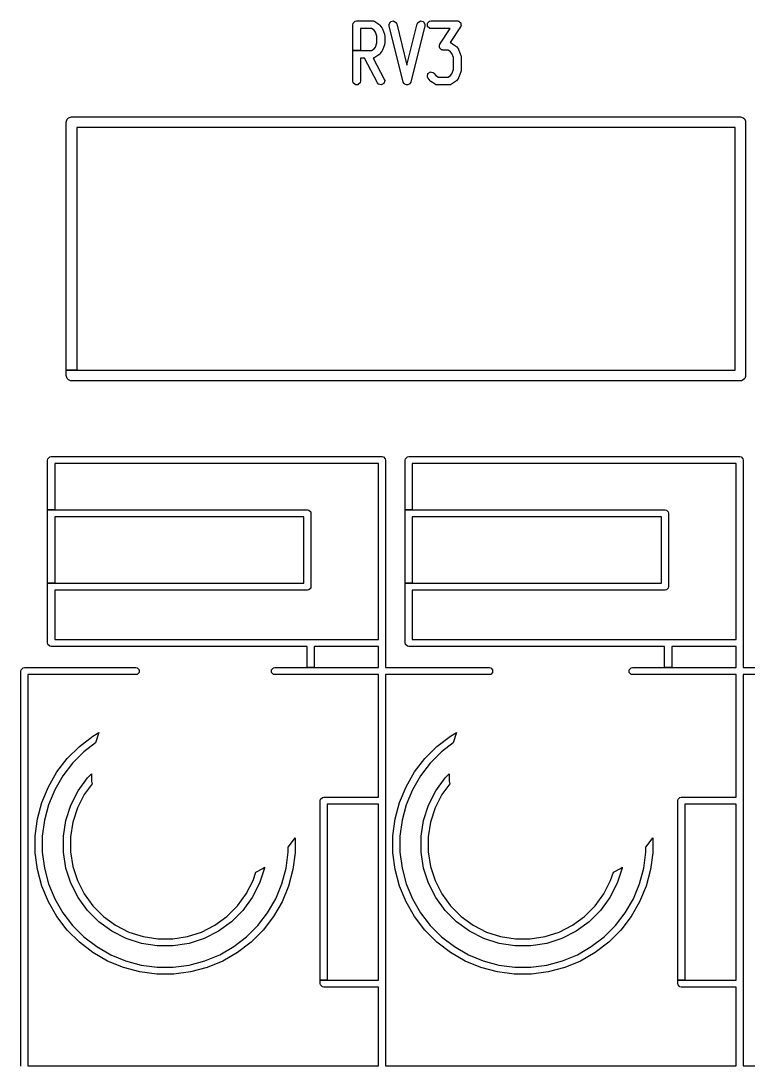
# Model space of a CAD drawing. Header units: millimetres. Extents: x 0 to 98, y 0 to 67.8.
# Drawn here: x 25.53 to 35.86, y 10.64 to 25.49 of the extents above; entities that cross this region are included whole.
import ezdxf

# ---------------------------------------------------------------- set-up
doc = ezdxf.new("R2010")
doc.units = ezdxf.units.MM
doc.layers.add('Edge.Cuts', color=254, linetype='CONTINUOUS', true_color=0xd0d2cd)

msp = doc.modelspace()

# ---------------------------------------------------------------- linework, layer by layer
at = {"layer": 'Edge.Cuts', "linetype": 'CONTINUOUS'}
for p, q in [((30.245, 25.435105), (30.245096, 25.43608)), ((30.245, 25.071058), (30.245, 25.435105)), ((30.245096, 25.43608), (30.248902, 25.455214)), ((30.248902, 25.455214), (30.25027, 25.457775)), ((30.25027, 25.457775), (30.27733, 25.484835)), ((30.27733, 25.484835), (30.279891, 25.486203)), ((30.279891, 25.486203), (30.299025, 25.490009)), ((30.299025, 25.490009), (30.3, 25.490105)), ((30.3, 25.490105), (30.528571, 25.490105)), ((30.528571, 25.490105), (30.529546, 25.490009)), ((30.529546, 25.490009), (30.535817, 25.488763)), ((30.535817, 25.488763), (30.537295, 25.489057)), ((30.537295, 25.489057), (30.540182, 25.488776)), ((30.540182, 25.488776), (30.544304, 25.487075)), ((30.544304, 25.487075), (30.548681, 25.486203)), ((30.548681, 25.486203), (30.551241, 25.484835)), ((30.551241, 25.484835), (30.552307, 25.483769)), ((30.552307, 25.483769), (30.558215, 25.481329)), ((30.558215, 25.481329), (30.559079, 25.480868)), ((30.559079, 25.480868), (30.616222, 25.442773)), ((30.616222, 25.442773), (30.616981, 25.442152)), ((30.616981, 25.442152), (30.622861, 25.436284)), ((30.622861, 25.436284), (30.629052, 25.430733)), ((30.629052, 25.430733), (30.629714, 25.43001)), ((30.629714, 25.43001), (30.658285, 25.391915)), ((30.759836, 25.442221), (30.760543, 25.445036)), ((30.760784, 25.422735), (30.759836, 25.442221)), ((30.760543, 25.445036), (30.780232, 25.477851)), ((30.760927, 25.421765), (30.760784, 25.422735)), ((30.960927, 24.621765), (30.760927, 25.421765)), ((30.780232, 25.477851), (30.783306, 25.48013)), ((30.783306, 25.48013), (30.820431, 25.489411)), ((30.820431, 25.489411), (30.824216, 25.488847)), ((30.824216, 25.488847), (30.857031, 25.469158)), ((30.857031, 25.469158), (30.85898, 25.467007)), ((30.85898, 25.467007), (30.867313, 25.449368)), ((30.867313, 25.449368), (30.867643, 25.448445)), ((30.867643, 25.448445), (31.014285, 24.861877)), ((31.014285, 24.861877), (31.160927, 25.448445)), ((31.267643, 25.421765), (31.067643, 24.621765)), ((31.160927, 25.448445), (31.161257, 25.449368)), ((31.161257, 25.449368), (31.16959, 25.467007)), ((31.16959, 25.467007), (31.171539, 25.469158)), ((31.171539, 25.469158), (31.204354, 25.488847)), ((31.204354, 25.488847), (31.208139, 25.489411)), ((31.208139, 25.489411), (31.245264, 25.48013)), ((31.245264, 25.48013), (31.248338, 25.477852)), ((31.248338, 25.477852), (31.248338, 25.477851)), ((31.248338, 25.477851), (31.268027, 25.445036)), ((31.267786, 25.422735), (31.267643, 25.421765)), ((31.268734, 25.442221), (31.267786, 25.422735)), ((31.268027, 25.445036), (31.268734, 25.442221)), ((31.305949, 25.454239), (31.307413, 25.457775)), ((31.305949, 25.415971), (31.305949, 25.454239)), ((31.307413, 25.412435), (31.305949, 25.415971)), ((31.307413, 25.457775), (31.334473, 25.484835)), ((31.334473, 25.385375), (31.307413, 25.412435)), ((31.334473, 25.484835), (31.337034, 25.486203)), ((31.337034, 25.486203), (31.356168, 25.490009)), ((31.356168, 25.490009), (31.357143, 25.490105)), ((31.357143, 25.490105), (31.728571, 25.490105)), ((31.774553, 25.404929), (31.628792, 25.182819)), ((31.728571, 25.490105), (31.729546, 25.490009)), ((31.729546, 25.490009), (31.735492, 25.488827)), ((31.735492, 25.488827), (31.736903, 25.489119)), ((31.736903, 25.489119), (31.740662, 25.488404)), ((31.740662, 25.488404), (31.741986, 25.487536)), ((31.741986, 25.487536), (31.748681, 25.486203)), ((31.748681, 25.486203), (31.751241, 25.484835)), ((31.751241, 25.484835), (31.761057, 25.475019)), ((31.761057, 25.475019), (31.772656, 25.467407)), ((31.772656, 25.467407), (31.774809, 25.464243)), ((31.775008, 25.405797), (31.774553, 25.404929)), ((31.774809, 25.464243), (31.775588, 25.460488)), ((31.77728, 25.411415), (31.775008, 25.405797)), ((31.775588, 25.460488), (31.778301, 25.457775)), ((31.7783, 25.412434), (31.77728, 25.411415)), ((31.778301, 25.412435), (31.7783, 25.412434)), ((31.778301, 25.457775), (31.779765, 25.454239)), ((31.779765, 25.415971), (31.778301, 25.412435)), ((31.779765, 25.454239), (31.779765, 25.440362)), ((31.779765, 25.440362), (31.782585, 25.426773)), ((31.782324, 25.423882), (31.779765, 25.417557)), ((31.779765, 25.417557), (31.779765, 25.415971)), ((31.782585, 25.426773), (31.782324, 25.423882)), ((30.511919, 25.380105), (30.355, 25.380105)), ((30.355, 25.380105), (30.355, 25.071058)), ((30.547366, 25.356474), (30.511919, 25.380105)), ((30.565555, 25.332223), (30.547366, 25.356474)), ((30.587857, 25.272751), (30.565555, 25.332223)), ((30.587857, 25.178414), (30.587857, 25.272751)), ((30.658285, 25.391915), (30.658794, 25.391077)), ((30.658794, 25.391077), (30.661753, 25.384906)), ((30.661753, 25.384906), (30.66535, 25.379106)), ((30.66535, 25.379106), (30.665783, 25.378227)), ((30.665783, 25.378227), (30.694355, 25.302037)), ((30.694355, 25.302037), (30.694607, 25.301089)), ((30.694607, 25.301089), (30.696032, 25.292389)), ((30.696032, 25.292389), (30.697761, 25.2837)), ((30.697761, 25.2837), (30.697857, 25.282724)), ((30.697857, 25.282724), (30.697857, 25.168439)), ((31.337034, 25.384007), (31.334473, 25.385375)), ((31.356168, 25.380201), (31.337034, 25.384007)), ((31.357143, 25.380105), (31.356168, 25.380201)), ((31.626693, 25.380105), (31.357143, 25.380105)), ((31.482589, 25.160519), (31.626693, 25.380105)), ((30.547367, 25.094692), (30.565555, 25.118942)), ((30.565555, 25.118942), (30.587857, 25.178414)), ((30.694355, 25.149126), (30.665783, 25.072936)), ((30.694607, 25.150074), (30.694355, 25.149126)), ((30.696032, 25.158776), (30.694607, 25.150074)), ((30.697761, 25.167463), (30.696032, 25.158776)), ((30.697857, 25.168439), (30.697761, 25.167463)), ((31.474557, 25.138675), (31.474818, 25.141566)), ((31.477377, 25.125088), (31.474557, 25.138675)), ((31.474818, 25.141566), (31.477377, 25.147893)), ((31.477377, 25.149477), (31.47884, 25.153012)), ((31.477377, 25.147893), (31.477377, 25.149477)), ((31.477377, 25.111209), (31.477377, 25.125088)), ((31.478841, 25.107673), (31.477377, 25.111209)), ((31.47884, 25.153012), (31.47986, 25.154033)), ((31.481552, 25.104962), (31.478841, 25.107673)), ((31.47986, 25.154033), (31.482134, 25.159652)), ((31.482333, 25.101204), (31.481552, 25.104962)), ((31.482134, 25.159652), (31.482589, 25.160519)), ((31.484486, 25.098041), (31.482333, 25.101204)), ((31.628792, 25.182819), (31.630019, 25.182313)), ((31.630019, 25.182313), (31.634396, 25.181441)), ((31.634396, 25.181441), (31.636956, 25.180073)), ((31.636956, 25.180073), (31.638022, 25.179007)), ((31.638022, 25.179007), (31.64393, 25.176567)), ((31.64393, 25.176567), (31.644794, 25.176106)), ((31.644794, 25.176106), (31.701937, 25.138011)), ((31.701937, 25.138011), (31.702696, 25.13739)), ((31.702696, 25.13739), (31.708576, 25.131522)), ((31.708576, 25.131522), (31.714767, 25.125971)), ((31.714767, 25.125971), (31.715429, 25.125248)), ((31.715429, 25.125248), (31.744, 25.087153)), ((30.245, 24.635105), (30.245, 25.071058)), ((30.245, 25.071058), (30.355, 25.071058)), ((30.355, 25.071058), (30.245, 25.071058)), ((30.355, 25.071058), (30.511918, 25.071058)), ((30.409613, 24.961058), (30.355, 24.961058)), ((30.355, 24.961058), (30.355, 24.635105)), ((30.59416, 24.609539), (30.409613, 24.961058)), ((30.511918, 25.071058), (30.547367, 25.094692)), ((30.535816, 24.962402), (30.533398, 24.961921)), ((30.533398, 24.961921), (30.691554, 24.66067)), ((30.537293, 24.962106), (30.535816, 24.962402)), ((30.540183, 24.962388), (30.537293, 24.962106)), ((30.544302, 24.96409), (30.540183, 24.962388)), ((30.54868, 24.96496), (30.544302, 24.96409)), ((30.551242, 24.966329), (30.54868, 24.96496)), ((30.552306, 24.967395), (30.551242, 24.966329)), ((30.558214, 24.969833), (30.552306, 24.967395)), ((30.559079, 24.970295), (30.558214, 24.969833)), ((30.616222, 25.00839), (30.559079, 24.970295)), ((30.616981, 25.009011), (30.616222, 25.00839)), ((30.62287, 25.01489), (30.616981, 25.009011)), ((30.629051, 25.02043), (30.62287, 25.01489)), ((30.629714, 25.021153), (30.629051, 25.02043)), ((30.658285, 25.059248), (30.629714, 25.021153)), ((30.658794, 25.060087), (30.658285, 25.059248)), ((30.661749, 25.066252), (30.658794, 25.060087)), ((30.66535, 25.072056), (30.661749, 25.066252)), ((30.665783, 25.072936), (30.66535, 25.072056)), ((31.496083, 25.090431), (31.484486, 25.098041)), ((31.505901, 25.080613), (31.496083, 25.090431)), ((31.508462, 25.079245), (31.505901, 25.080613)), ((31.515156, 25.077914), (31.508462, 25.079245)), ((31.51648, 25.077045), (31.515156, 25.077914)), ((31.516481, 25.077044), (31.51648, 25.077045)), ((31.520241, 25.07633), (31.516481, 25.077044)), ((31.521647, 25.076623), (31.520241, 25.07633)), ((31.527595, 25.075439), (31.521647, 25.076623)), ((31.528571, 25.075343), (31.527595, 25.075439)), ((31.597634, 25.075343), (31.528571, 25.075343)), ((31.63308, 25.051713), (31.597634, 25.075343)), ((31.651266, 25.027463), (31.63308, 25.051713)), ((31.673571, 24.967987), (31.651266, 25.027463)), ((31.673571, 24.797461), (31.673571, 24.967987)), ((31.744, 25.087153), (31.744508, 25.086315)), ((31.744508, 25.086315), (31.747461, 25.080156)), ((31.747461, 25.080156), (31.751066, 25.074344)), ((31.751066, 25.074344), (31.751499, 25.073465)), ((31.751499, 25.073465), (31.78007, 24.997274)), ((31.78007, 24.997274), (31.780322, 24.996326)), ((31.780322, 24.996326), (31.781749, 24.987614)), ((31.781749, 24.987614), (31.783475, 24.978938)), ((31.783475, 24.978938), (31.783571, 24.977962)), ((31.783571, 24.977962), (31.783571, 24.787486)), ((30.691554, 24.66067), (30.691922, 24.659762)), ((30.691922, 24.659762), (30.697446, 24.641052)), ((31.303757, 24.699595), (31.30917, 24.737479)), ((31.304199, 24.696726), (31.303757, 24.699595)), ((31.312634, 24.679135), (31.304199, 24.696726)), ((31.30917, 24.737479), (31.31112, 24.740772)), ((31.31112, 24.740772), (31.341735, 24.763732)), ((31.313142, 24.678297), (31.312634, 24.679135)), ((31.341713, 24.640201), (31.313142, 24.678297)), ((31.341735, 24.763732), (31.345442, 24.764682)), ((31.345442, 24.764682), (31.383326, 24.759269)), ((31.383326, 24.759269), (31.385957, 24.758042)), ((31.385957, 24.758042), (31.400482, 24.745018)), ((31.400482, 24.745018), (31.401144, 24.744295)), ((31.401144, 24.744295), (31.42406, 24.713739)), ((31.42406, 24.713739), (31.45951, 24.690105)), ((31.45951, 24.690105), (31.597633, 24.690105)), ((31.597633, 24.690105), (31.63308, 24.713739)), ((31.63308, 24.713739), (31.651268, 24.737988)), ((31.651268, 24.737988), (31.673571, 24.797461)), ((31.744, 24.678296), (31.71543, 24.640201)), ((31.744509, 24.679134), (31.744, 24.678296)), ((31.747465, 24.6853), (31.744509, 24.679134)), ((31.751066, 24.691104), (31.747465, 24.6853)), ((31.751499, 24.691984), (31.751066, 24.691104)), ((31.78007, 24.768174), (31.751499, 24.691984)), ((31.780322, 24.769122), (31.78007, 24.768174)), ((31.781749, 24.777836), (31.780322, 24.769122)), ((31.783475, 24.78651), (31.781749, 24.777836)), ((31.783571, 24.787486), (31.783475, 24.78651)), ((30.245096, 24.63413), (30.245, 24.635105)), ((30.248902, 24.614996), (30.245096, 24.63413)), ((30.25027, 24.612435), (30.248902, 24.614996)), ((30.27733, 24.585375), (30.25027, 24.612435)), ((30.280866, 24.583911), (30.27733, 24.585375)), ((30.319134, 24.583911), (30.280866, 24.583911)), ((30.32267, 24.585375), (30.319134, 24.583911)), ((30.34973, 24.612435), (30.32267, 24.585375)), ((30.351098, 24.614996), (30.34973, 24.612435)), ((30.354904, 24.63413), (30.351098, 24.614996)), ((30.355, 24.635105), (30.354904, 24.63413)), ((30.594699, 24.60872), (30.59416, 24.609539)), ((30.606963, 24.593548), (30.594699, 24.60872)), ((30.609364, 24.591917), (30.606963, 24.593548)), ((30.645901, 24.580537), (30.609364, 24.591917)), ((30.649712, 24.580884), (30.645901, 24.580537)), ((30.683595, 24.598672), (30.649712, 24.580884)), ((30.686045, 24.601612), (30.683595, 24.598672)), ((30.697425, 24.638149), (30.686045, 24.601612)), ((30.697446, 24.641052), (30.697425, 24.638149)), ((30.961257, 24.620842), (30.960927, 24.621765)), ((30.96959, 24.603203), (30.961257, 24.620842)), ((30.971539, 24.601052), (30.96959, 24.603203)), ((30.976972, 24.597793), (30.971539, 24.601052)), ((30.980232, 24.592359), (30.976972, 24.597793)), ((30.980232, 24.592358), (30.980232, 24.592359)), ((30.983307, 24.59008), (30.980232, 24.592358)), ((30.994479, 24.587288), (30.983307, 24.59008)), ((31.004353, 24.581363), (30.994479, 24.587288)), ((31.004354, 24.581362), (31.004353, 24.581363)), ((31.008139, 24.580799), (31.004354, 24.581362)), ((31.014285, 24.582336), (31.008139, 24.580799)), ((31.020431, 24.580799), (31.014285, 24.582336)), ((31.020432, 24.580799), (31.020431, 24.580799)), ((31.024217, 24.581363), (31.020432, 24.580799)), ((31.034089, 24.587288), (31.024217, 24.581363)), ((31.045263, 24.59008), (31.034089, 24.587288)), ((31.045264, 24.59008), (31.045263, 24.59008)), ((31.048338, 24.592359), (31.045264, 24.59008)), ((31.051597, 24.597793), (31.048338, 24.592359)), ((31.057031, 24.601052), (31.051597, 24.597793)), ((31.05898, 24.603203), (31.057031, 24.601052)), ((31.067313, 24.620842), (31.05898, 24.603203)), ((31.067643, 24.621765), (31.067313, 24.620842)), ((31.342375, 24.639478), (31.341713, 24.640201)), ((31.348568, 24.633926), (31.342375, 24.639478)), ((31.354447, 24.628058), (31.348568, 24.633926)), ((31.355206, 24.627437), (31.354447, 24.628058)), ((31.412349, 24.589342), (31.355206, 24.627437)), ((31.413214, 24.58888), (31.412349, 24.589342)), ((31.41912, 24.586442), (31.413214, 24.58888)), ((31.420187, 24.585375), (31.41912, 24.586442)), ((31.422747, 24.584007), (31.420187, 24.585375)), ((31.427122, 24.583137), (31.422747, 24.584007)), ((31.431246, 24.581434), (31.427122, 24.583137)), ((31.434135, 24.581153), (31.431246, 24.581434)), ((31.43561, 24.581449), (31.434135, 24.581153)), ((31.441881, 24.580201), (31.43561, 24.581449)), ((31.442857, 24.580105), (31.441881, 24.580201)), ((31.614286, 24.580105), (31.442857, 24.580105)), ((31.615262, 24.580201), (31.614286, 24.580105)), ((31.621531, 24.581449), (31.615262, 24.580201)), ((31.623008, 24.581153), (31.621531, 24.581449)), ((31.625898, 24.581435), (31.623008, 24.581153)), ((31.630017, 24.583137), (31.625898, 24.581435)), ((31.634395, 24.584007), (31.630017, 24.583137)), ((31.636957, 24.585376), (31.634395, 24.584007)), ((31.638021, 24.586442), (31.636957, 24.585376)), ((31.643929, 24.58888), (31.638021, 24.586442)), ((31.644794, 24.589342), (31.643929, 24.58888)), ((31.701937, 24.627437), (31.644794, 24.589342)), ((31.702696, 24.628058), (31.701937, 24.627437)), ((31.708573, 24.633926), (31.702696, 24.628058)), ((31.714768, 24.639478), (31.708573, 24.633926)), ((31.71543, 24.640201), (31.714768, 24.639478)), ((26.175, 24.05), (26.176441, 24.064632)), ((26.176441, 24.064632), (26.18764, 24.091668)), ((26.18764, 24.091668), (26.208332, 24.11236)), ((26.208332, 24.11236), (26.235368, 24.123559)), ((26.235368, 24.123559), (26.25, 24.125)), ((26.25, 24.125), (35.75, 24.125)), ((35.75, 24.125), (35.764632, 24.123559)), ((35.764632, 24.123559), (35.791668, 24.11236)), ((35.791668, 24.11236), (35.81236, 24.091668)), ((35.81236, 24.091668), (35.823559, 24.064632)), ((35.823559, 24.064632), (35.825, 24.05)), ((26.175, 20.525), (26.175, 24.05)), ((35.675, 23.975), (26.325, 23.975)), ((26.325, 23.975), (26.325, 20.525)), ((35.675, 20.525), (35.675, 23.975)), ((35.825, 24.05), (35.825, 20.45)), ((26.175, 20.45), (26.175, 20.525)), ((26.175, 20.525), (26.325, 20.525)), ((26.325, 20.525), (26.175, 20.525)), ((26.325, 20.525), (35.675, 20.525)), ((26.176441, 20.435368), (26.175, 20.45)), ((26.18764, 20.408332), (26.176441, 20.435368)), ((26.208332, 20.38764), (26.18764, 20.408332)), ((26.235368, 20.376441), (26.208332, 20.38764)), ((26.25, 20.375), (26.235368, 20.376441)), ((35.75, 20.375), (26.25, 20.375)), ((35.764632, 20.376441), (35.75, 20.375)), ((35.791668, 20.38764), (35.764632, 20.376441)), ((35.81236, 20.408332), (35.791668, 20.38764)), ((35.823559, 20.435368), (35.81236, 20.408332)), ((35.825, 20.45), (35.823559, 20.435368)), ((25.91, 19.25), (25.913806, 19.269134)), ((25.91, 18.541011), (25.91, 19.25)), ((25.913806, 19.269134), (25.940866, 19.296194)), ((25.940866, 19.296194), (25.96, 19.3)), ((25.96, 19.3), (30.66, 19.3)), ((30.61, 19.2), (26.01, 19.2)), ((26.01, 19.2), (26.01, 18.541011)), ((30.61, 16.7), (30.61, 19.2)), ((30.66, 19.3), (30.679134, 19.296194)), ((30.679134, 19.296194), (30.706194, 19.269134)), ((30.706194, 19.269134), (30.71, 19.25)), ((30.71, 19.25), (30.71, 16.3)), ((30.99, 19.25), (30.993806, 19.269134)), ((30.99, 18.541011), (30.99, 19.25)), ((30.993806, 19.269134), (31.020866, 19.296194)), ((31.020866, 19.296194), (31.04, 19.3)), ((31.04, 19.3), (35.74, 19.3)), ((35.69, 19.2), (31.09, 19.2)), ((31.09, 19.2), (31.09, 18.541011)), ((35.69, 16.7), (35.69, 19.2)), ((35.74, 19.3), (35.759134, 19.296194)), ((35.759134, 19.296194), (35.786194, 19.269134)), ((35.786194, 19.269134), (35.79, 19.25)), ((35.79, 19.25), (35.79, 16.3)), ((25.91, 17.498011), (25.91, 18.541011)), ((25.91, 18.541011), (26.01, 18.541011)), ((26.01, 18.541011), (25.91, 18.541011)), ((26.01, 18.541011), (26.02, 18.543)), ((26.02, 18.443), (26.01, 18.44499)), ((26.01, 18.44499), (26.01, 17.498011)), ((26.02, 18.543), (29.6, 18.543)), ((29.55, 18.443), (26.02, 18.443)), ((29.55, 17.5), (29.55, 18.443)), ((29.6, 18.543), (29.619134, 18.539194)), ((29.619134, 18.539194), (29.646194, 18.512134)), ((29.646194, 18.512134), (29.65, 18.493)), ((29.65, 18.493), (29.65, 17.45)), ((30.99, 17.498011), (30.99, 18.541011)), ((30.99, 18.541011), (31.09, 18.541011)), ((31.09, 18.541011), (30.99, 18.541011)), ((31.09, 18.541011), (31.1, 18.543)), ((31.1, 18.443), (31.09, 18.44499)), ((31.09, 18.44499), (31.09, 17.498011)), ((31.1, 18.543), (34.68, 18.543)), ((34.63, 18.443), (31.1, 18.443)), ((34.63, 17.5), (34.63, 18.443)), ((34.68, 18.543), (34.699134, 18.539194)), ((34.699134, 18.539194), (34.726194, 18.512134)), ((34.726194, 18.512134), (34.73, 18.493)), ((34.73, 18.493), (34.73, 17.45)), ((25.91, 16.65), (25.91, 17.498011)), ((25.91, 17.498011), (26.01, 17.498011)), ((26.01, 17.498011), (25.91, 17.498011)), ((26.01, 17.498011), (26.02, 17.5)), ((26.02, 17.4), (26.01, 17.40199)), ((26.01, 17.40199), (26.01, 16.7)), ((26.02, 17.5), (29.55, 17.5)), ((29.6, 17.4), (26.02, 17.4)), ((29.619134, 17.403806), (29.6, 17.4)), ((29.646194, 17.430866), (29.619134, 17.403806)), ((29.65, 17.45), (29.646194, 17.430866)), ((30.99, 16.65), (30.99, 17.498011)), ((30.99, 17.498011), (31.09, 17.498011)), ((31.09, 17.498011), (30.99, 17.498011)), ((31.09, 17.498011), (31.1, 17.5)), ((31.1, 17.4), (31.09, 17.40199)), ((31.09, 17.40199), (31.09, 16.7)), ((31.1, 17.5), (34.63, 17.5)), ((34.68, 17.4), (31.1, 17.4)), ((34.699134, 17.403806), (34.68, 17.4)), ((34.726194, 17.430866), (34.699134, 17.403806)), ((34.73, 17.45), (34.726194, 17.430866)), ((25.913806, 16.630866), (25.91, 16.65)), ((26.01, 16.7), (30.61, 16.7)), ((30.993806, 16.630866), (30.99, 16.65)), ((31.09, 16.7), (35.69, 16.7)), ((25.940866, 16.603806), (25.913806, 16.630866)), ((25.96, 16.6), (25.940866, 16.603806)), ((29.594, 16.6), (25.96, 16.6)), ((29.594, 16.3), (29.594, 16.6)), ((30.61, 16.6), (29.694, 16.6)), ((29.694, 16.6), (29.694, 16.3)), ((30.61, 16.3), (30.61, 16.6)), ((31.020866, 16.603806), (30.993806, 16.630866)), ((31.04, 16.6), (31.020866, 16.603806)), ((34.674, 16.6), (31.04, 16.6)), ((34.674, 16.3), (34.674, 16.6)), ((35.69, 16.6), (34.774, 16.6)), ((34.774, 16.6), (34.774, 16.3)), ((35.69, 16.3), (35.69, 16.6)), ((25.53, 16.25), (25.533806, 16.269134)), ((25.53, 10.635328), (25.53, 16.25)), ((25.533806, 16.269134), (25.560866, 16.296194)), ((25.560866, 16.296194), (25.58, 16.3)), ((25.58, 16.3), (27.164, 16.3)), ((27.164, 16.2), (25.63, 16.2)), ((25.63, 16.2), (25.63, 10.64)), ((27.164, 16.3), (27.183134, 16.296194)), ((27.183134, 16.203806), (27.164, 16.2)), ((27.183134, 16.296194), (27.210194, 16.269134)), ((27.210194, 16.230866), (27.183134, 16.203806)), ((27.210194, 16.269134), (27.210194, 16.230866)), ((29.089806, 16.269134), (29.116866, 16.296194)), ((29.089806, 16.230866), (29.089806, 16.269134)), ((29.116866, 16.203806), (29.089806, 16.230866)), ((29.116866, 16.296194), (29.136, 16.3)), ((29.136, 16.2), (29.116866, 16.203806)), ((29.136, 16.3), (29.594, 16.3)), ((30.61, 16.2), (29.136, 16.2)), ((29.594, 16.3), (29.694, 16.3)), ((29.694, 16.3), (29.594, 16.3)), ((29.694, 16.3), (30.61, 16.3)), ((30.61, 14.46), (30.61, 16.2)), ((30.71, 16.3), (32.184, 16.3)), ((32.184, 16.2), (30.71, 16.2)), ((30.71, 16.2), (30.71, 10.64)), ((32.184, 16.3), (32.203134, 16.296194)), ((32.203134, 16.203806), (32.184, 16.2)), ((32.203134, 16.296194), (32.230194, 16.269134)), ((32.230194, 16.230866), (32.203134, 16.203806)), ((32.230194, 16.269134), (32.230194, 16.230866)), ((34.169806, 16.269134), (34.196866, 16.296194)), ((34.169806, 16.230866), (34.169806, 16.269134)), ((34.196866, 16.203806), (34.169806, 16.230866)), ((34.196866, 16.296194), (34.216, 16.3)), ((34.216, 16.2), (34.196866, 16.203806)), ((34.216, 16.3), (34.674, 16.3)), ((35.69, 16.2), (34.216, 16.2)), ((34.674, 16.3), (34.774, 16.3)), ((34.774, 16.3), (34.674, 16.3)), ((34.774, 16.3), (35.69, 16.3)), ((35.69, 14.46), (35.69, 16.2)), ((35.79, 16.3), (37.264, 16.3)), ((37.264, 16.2), (35.79, 16.2)), ((35.79, 16.2), (35.79, 10.64)), ((26.36021, 15.180904), (26.552195, 15.328219)), ((26.552195, 15.328219), (26.637166, 15.377278)), ((26.637166, 15.377278), (26.589712, 15.23123)), ((31.44021, 15.180904), (31.632195, 15.328219)), ((31.632195, 15.328219), (31.717166, 15.377278)), ((31.717166, 15.377278), (31.669712, 15.23123)), ((26.189096, 15.00979), (26.36021, 15.180904)), ((26.589712, 15.23123), (26.426145, 15.10572)), ((31.269096, 15.00979), (31.44021, 15.180904)), ((31.669712, 15.23123), (31.506145, 15.10572)), ((26.041781, 14.817805), (26.189096, 15.00979)), ((26.426145, 15.10572), (26.26428, 14.943855)), ((31.121781, 14.817805), (31.269096, 15.00979)), ((31.506145, 15.10572), (31.34428, 14.943855)), ((26.26428, 14.943855), (26.124928, 14.762248)), ((31.34428, 14.943855), (31.204928, 14.762248)), ((25.920785, 14.608234), (26.041781, 14.817805)), ((26.124928, 14.762248), (26.010473, 14.564005)), ((26.343672, 14.547623), (26.477411, 14.7317)), ((26.477411, 14.7317), (26.534932, 14.789221)), ((26.534932, 14.789221), (26.534932, 14.684465)), ((31.000785, 14.608234), (31.121781, 14.817805)), ((31.204928, 14.762248), (31.090473, 14.564005)), ((31.423672, 14.547623), (31.557411, 14.7317)), ((31.557411, 14.7317), (31.614932, 14.789221)), ((31.614932, 14.789221), (31.614932, 14.684465)), ((25.828179, 14.384663), (25.920785, 14.608234)), ((26.010473, 14.564005), (25.922872, 14.352519)), ((26.540549, 14.648997), (26.428936, 14.495373)), ((26.534932, 14.684465), (26.540549, 14.648997)), ((30.908179, 14.384663), (31.000785, 14.608234)), ((31.090473, 14.564005), (31.002872, 14.352519)), ((31.620549, 14.648997), (31.508936, 14.495373)), ((31.614932, 14.684465), (31.620549, 14.648997)), ((26.240375, 14.344891), (26.343672, 14.547623)), ((26.428936, 14.495373), (26.332763, 14.306623)), ((29.781, 14.41), (29.784806, 14.429134)), ((29.781, 11.86), (29.781, 14.41)), ((29.784806, 14.429134), (29.811866, 14.456194)), ((29.811866, 14.456194), (29.831, 14.46)), ((29.831, 14.46), (30.61, 14.46)), ((31.320375, 14.344891), (31.423672, 14.547623)), ((31.508936, 14.495373), (31.412763, 14.306623)), ((34.861, 14.41), (34.864806, 14.429134)), ((34.861, 11.86), (34.861, 14.41)), ((34.864806, 14.429134), (34.891866, 14.456194)), ((34.891866, 14.456194), (34.911, 14.46)), ((34.911, 14.46), (35.69, 14.46)), ((25.765547, 14.150917), (25.828179, 14.384663)), ((25.922872, 14.352519), (25.863626, 14.131408)), ((26.170064, 14.128496), (26.240375, 14.344891)), ((26.332763, 14.306623), (26.267301, 14.105151)), ((30.61, 14.36), (29.881, 14.36)), ((29.881, 14.36), (29.881, 11.86)), ((30.61, 11.86), (30.61, 14.36)), ((30.845547, 14.150917), (30.908179, 14.384663)), ((31.002872, 14.352519), (30.943626, 14.131408)), ((31.250064, 14.128496), (31.320375, 14.344891)), ((31.412763, 14.306623), (31.347301, 14.105151)), ((35.69, 14.36), (34.961, 14.36)), ((34.961, 14.36), (34.961, 11.86)), ((35.69, 11.86), (35.69, 14.36)), ((25.733961, 13.910996), (25.765547, 14.150917)), ((25.863626, 14.131408), (25.833747, 13.904455)), ((26.13447, 13.903766), (26.170064, 14.128496)), ((30.813961, 13.910996), (30.845547, 14.150917)), ((30.943626, 14.131408), (30.913747, 13.904455)), ((31.21447, 13.903766), (31.250064, 14.128496)), ((26.267301, 14.105151), (26.234162, 13.89592)), ((31.347301, 14.105151), (31.314162, 13.89592)), ((25.733961, 13.904455), (25.733961, 13.910996)), ((25.733961, 13.669004), (25.733961, 13.904455)), ((25.833747, 13.904455), (25.833747, 13.675545)), ((26.13447, 13.89592), (26.13447, 13.903766)), ((26.13447, 13.676234), (26.13447, 13.89592)), ((26.234162, 13.89592), (26.234162, 13.68408)), ((29.34665, 13.770883), (29.426039, 13.880154)), ((29.426039, 13.880154), (29.426039, 13.669004)), ((30.813961, 13.904455), (30.813961, 13.910996)), ((30.813961, 13.669004), (30.813961, 13.904455)), ((30.913747, 13.904455), (30.913747, 13.675545)), ((31.21447, 13.89592), (31.21447, 13.903766)), ((31.21447, 13.676234), (31.21447, 13.89592)), ((31.314162, 13.89592), (31.314162, 13.68408)), ((34.42665, 13.770883), (34.506039, 13.880154)), ((34.506039, 13.880154), (34.506039, 13.669004)), ((25.765547, 13.429083), (25.733961, 13.669004)), ((25.833747, 13.675545), (25.863626, 13.448592)), ((26.170064, 13.451504), (26.13447, 13.676234)), ((26.234162, 13.68408), (26.267301, 13.474849)), ((29.296374, 13.448592), (29.326253, 13.675545)), ((29.326253, 13.750486), (29.34665, 13.770883)), ((29.326253, 13.675545), (29.326253, 13.750486)), ((29.426039, 13.669004), (29.394453, 13.429083)), ((30.845547, 13.429083), (30.813961, 13.669004)), ((30.913747, 13.675545), (30.943626, 13.448592)), ((31.250064, 13.451504), (31.21447, 13.676234)), ((31.314162, 13.68408), (31.347301, 13.474849)), ((34.376374, 13.448592), (34.406253, 13.675545)), ((34.406253, 13.750486), (34.42665, 13.770883)), ((34.406253, 13.675545), (34.406253, 13.750486)), ((34.506039, 13.669004), (34.474453, 13.429083)), ((25.828179, 13.195337), (25.765547, 13.429083)), ((25.863626, 13.448592), (25.922872, 13.227481)), ((26.240375, 13.235109), (26.170064, 13.451504)), ((26.267301, 13.474849), (26.332763, 13.273377)), ((28.827237, 13.273377), (28.866836, 13.395251)), ((28.866836, 13.395251), (28.965998, 13.445776)), ((28.989936, 13.451504), (28.919625, 13.235109)), ((28.965998, 13.445776), (28.992023, 13.464685)), ((28.992023, 13.464685), (28.989936, 13.451504)), ((29.237128, 13.227481), (29.296374, 13.448592)), ((29.394453, 13.429083), (29.331821, 13.195337)), ((30.908179, 13.195337), (30.845547, 13.429083)), ((30.943626, 13.448592), (31.002872, 13.227481)), ((31.320375, 13.235109), (31.250064, 13.451504)), ((31.347301, 13.474849), (31.412763, 13.273377)), ((33.907237, 13.273377), (33.946836, 13.395251)), ((33.946836, 13.395251), (34.045998, 13.445776)), ((34.069936, 13.451504), (33.999625, 13.235109)), ((34.045998, 13.445776), (34.072023, 13.464685)), ((34.072023, 13.464685), (34.069936, 13.451504)), ((34.317128, 13.227481), (34.376374, 13.448592)), ((34.474453, 13.429083), (34.411821, 13.195337)), ((25.922872, 13.227481), (26.010473, 13.015995)), ((26.343672, 13.032377), (26.240375, 13.235109)), ((26.332763, 13.273377), (26.428936, 13.084627)), ((28.731064, 13.084627), (28.827237, 13.273377)), ((28.919625, 13.235109), (28.816328, 13.032377)), ((29.149527, 13.015995), (29.237128, 13.227481)), ((31.002872, 13.227481), (31.090473, 13.015995)), ((31.423672, 13.032377), (31.320375, 13.235109)), ((31.412763, 13.273377), (31.508936, 13.084627)), ((33.811064, 13.084627), (33.907237, 13.273377)), ((33.999625, 13.235109), (33.896328, 13.032377)), ((34.229527, 13.015995), (34.317128, 13.227481)), ((25.920785, 12.971766), (25.828179, 13.195337)), ((26.428936, 13.084627), (26.553452, 12.913245)), ((28.606548, 12.913245), (28.731064, 13.084627)), ((29.331821, 13.195337), (29.239215, 12.971766)), ((31.000785, 12.971766), (30.908179, 13.195337)), ((31.508936, 13.084627), (31.633452, 12.913245)), ((33.686548, 12.913245), (33.811064, 13.084627)), ((34.411821, 13.195337), (34.319215, 12.971766)), ((26.041781, 12.762195), (25.920785, 12.971766)), ((26.010473, 13.015995), (26.124928, 12.817752)), ((26.477411, 12.8483), (26.343672, 13.032377)), ((28.816328, 13.032377), (28.682589, 12.8483)), ((29.035072, 12.817752), (29.149527, 13.015995)), ((29.239215, 12.971766), (29.118219, 12.762195)), ((31.121781, 12.762195), (31.000785, 12.971766)), ((31.090473, 13.015995), (31.204928, 12.817752)), ((31.557411, 12.8483), (31.423672, 13.032377)), ((33.896328, 13.032377), (33.762589, 12.8483)), ((34.115072, 12.817752), (34.229527, 13.015995)), ((34.319215, 12.971766), (34.198219, 12.762195)), ((26.124928, 12.817752), (26.26428, 12.636145)), ((26.6383, 12.687411), (26.477411, 12.8483)), ((26.553452, 12.913245), (26.703245, 12.763452)), ((28.456755, 12.763452), (28.606548, 12.913245)), ((28.682589, 12.8483), (28.5217, 12.687411)), ((28.89572, 12.636145), (29.035072, 12.817752)), ((31.204928, 12.817752), (31.34428, 12.636145)), ((31.7183, 12.687411), (31.557411, 12.8483)), ((31.633452, 12.913245), (31.783245, 12.763452)), ((33.536755, 12.763452), (33.686548, 12.913245)), ((33.762589, 12.8483), (33.6017, 12.687411)), ((33.97572, 12.636145), (34.115072, 12.817752)), ((26.189096, 12.57021), (26.041781, 12.762195)), ((26.26428, 12.636145), (26.426145, 12.47428)), ((26.822377, 12.553672), (26.6383, 12.687411)), ((26.703245, 12.763452), (26.874627, 12.638936)), ((26.874627, 12.638936), (27.063377, 12.542763)), ((28.096623, 12.542763), (28.285373, 12.638936)), ((28.285373, 12.638936), (28.456755, 12.763452)), ((28.5217, 12.687411), (28.337623, 12.553672)), ((28.733855, 12.47428), (28.89572, 12.636145)), ((29.118219, 12.762195), (28.970904, 12.57021)), ((31.269096, 12.57021), (31.121781, 12.762195)), ((31.34428, 12.636145), (31.506145, 12.47428)), ((31.902377, 12.553672), (31.7183, 12.687411)), ((31.783245, 12.763452), (31.954627, 12.638936)), ((31.954627, 12.638936), (32.143377, 12.542763)), ((33.176623, 12.542763), (33.365373, 12.638936)), ((33.365373, 12.638936), (33.536755, 12.763452)), ((33.6017, 12.687411), (33.417623, 12.553672)), ((33.813855, 12.47428), (33.97572, 12.636145)), ((34.198219, 12.762195), (34.050904, 12.57021)), ((26.36021, 12.399096), (26.189096, 12.57021)), ((27.025109, 12.450375), (26.822377, 12.553672)), ((27.063377, 12.542763), (27.264849, 12.477301)), ((27.264849, 12.477301), (27.47408, 12.444162)), ((27.68592, 12.444162), (27.895151, 12.477301)), ((27.895151, 12.477301), (28.096623, 12.542763)), ((28.337623, 12.553672), (28.134891, 12.450375)), ((28.970904, 12.57021), (28.79979, 12.399096)), ((31.44021, 12.399096), (31.269096, 12.57021)), ((32.105109, 12.450375), (31.902377, 12.553672)), ((32.143377, 12.542763), (32.344849, 12.477301)), ((32.344849, 12.477301), (32.55408, 12.444162)), ((32.76592, 12.444162), (32.975151, 12.477301)), ((32.975151, 12.477301), (33.176623, 12.542763)), ((33.417623, 12.553672), (33.214891, 12.450375)), ((34.050904, 12.57021), (33.87979, 12.399096)), ((26.552195, 12.251781), (26.36021, 12.399096)), ((26.426145, 12.47428), (26.607752, 12.334928)), ((26.607752, 12.334928), (26.805995, 12.220473)), ((27.241504, 12.380064), (27.025109, 12.450375)), ((27.466234, 12.34447), (27.241504, 12.380064)), ((27.693766, 12.34447), (27.466234, 12.34447)), ((27.47408, 12.444162), (27.68592, 12.444162)), ((27.918496, 12.380064), (27.693766, 12.34447)), ((28.134891, 12.450375), (27.918496, 12.380064)), ((28.354005, 12.220473), (28.552248, 12.334928)), ((28.552248, 12.334928), (28.733855, 12.47428)), ((28.79979, 12.399096), (28.607805, 12.251781)), ((31.632195, 12.251781), (31.44021, 12.399096)), ((31.506145, 12.47428), (31.687752, 12.334928)), ((31.687752, 12.334928), (31.885995, 12.220473)), ((32.321504, 12.380064), (32.105109, 12.450375)), ((32.546234, 12.34447), (32.321504, 12.380064)), ((32.773766, 12.34447), (32.546234, 12.34447)), ((32.55408, 12.444162), (32.76592, 12.444162)), ((32.998496, 12.380064), (32.773766, 12.34447)), ((33.214891, 12.450375), (32.998496, 12.380064)), ((33.434005, 12.220473), (33.632248, 12.334928)), ((33.632248, 12.334928), (33.813855, 12.47428)), ((33.87979, 12.399096), (33.687805, 12.251781)), ((26.761766, 12.130785), (26.552195, 12.251781)), ((26.805995, 12.220473), (27.017481, 12.132872)), ((28.142519, 12.132872), (28.354005, 12.220473)), ((28.607805, 12.251781), (28.398234, 12.130785)), ((31.841766, 12.130785), (31.632195, 12.251781)), ((31.885995, 12.220473), (32.097481, 12.132872)), ((33.222519, 12.132872), (33.434005, 12.220473)), ((33.687805, 12.251781), (33.478234, 12.130785)), ((26.985337, 12.038179), (26.761766, 12.130785)), ((27.219083, 11.975547), (26.985337, 12.038179)), ((27.017481, 12.132872), (27.238592, 12.073626)), ((27.238592, 12.073626), (27.465545, 12.043747)), ((27.465545, 12.043747), (27.694455, 12.043747)), ((27.694455, 12.043747), (27.921408, 12.073626)), ((27.921408, 12.073626), (28.142519, 12.132872)), ((28.174663, 12.038179), (27.940917, 11.975547)), ((28.398234, 12.130785), (28.174663, 12.038179)), ((32.065337, 12.038179), (31.841766, 12.130785)), ((32.299083, 11.975547), (32.065337, 12.038179)), ((32.097481, 12.132872), (32.318592, 12.073626)), ((32.318592, 12.073626), (32.545545, 12.043747)), ((32.545545, 12.043747), (32.774455, 12.043747)), ((32.774455, 12.043747), (33.001408, 12.073626)), ((33.001408, 12.073626), (33.222519, 12.132872)), ((33.254663, 12.038179), (33.020917, 11.975547)), ((33.478234, 12.130785), (33.254663, 12.038179)), ((27.459004, 11.943961), (27.219083, 11.975547)), ((27.700996, 11.943961), (27.459004, 11.943961)), ((27.940917, 11.975547), (27.700996, 11.943961)), ((32.539004, 11.943961), (32.299083, 11.975547)), ((32.780996, 11.943961), (32.539004, 11.943961)), ((33.020917, 11.975547), (32.780996, 11.943961)), ((29.781, 11.81), (29.781, 11.86)), ((29.781, 11.86), (29.881, 11.86)), ((29.881, 11.86), (29.781, 11.86)), ((29.784806, 11.790866), (29.781, 11.81)), ((29.811866, 11.763806), (29.784806, 11.790866)), ((29.831, 11.76), (29.811866, 11.763806)), ((30.61, 11.76), (29.831, 11.76)), ((29.881, 11.86), (30.61, 11.86)), ((30.61, 10.64), (30.61, 11.76)), ((34.861, 11.81), (34.861, 11.86)), ((34.861, 11.86), (34.961, 11.86)), ((34.961, 11.86), (34.861, 11.86)), ((34.864806, 11.790866), (34.861, 11.81)), ((34.891866, 11.763806), (34.864806, 11.790866)), ((34.911, 11.76), (34.891866, 11.763806)), ((35.69, 11.76), (34.911, 11.76)), ((34.961, 11.86), (35.69, 11.86)), ((35.69, 10.64), (35.69, 11.76)), ((25.63, 10.64), (30.61, 10.64)), ((30.71, 10.64), (35.69, 10.64)), ((35.79, 10.64), (40.77, 10.64))]:
    msp.add_line(p, q, dxfattribs=at)

doc.saveas('drawing.dxf')
